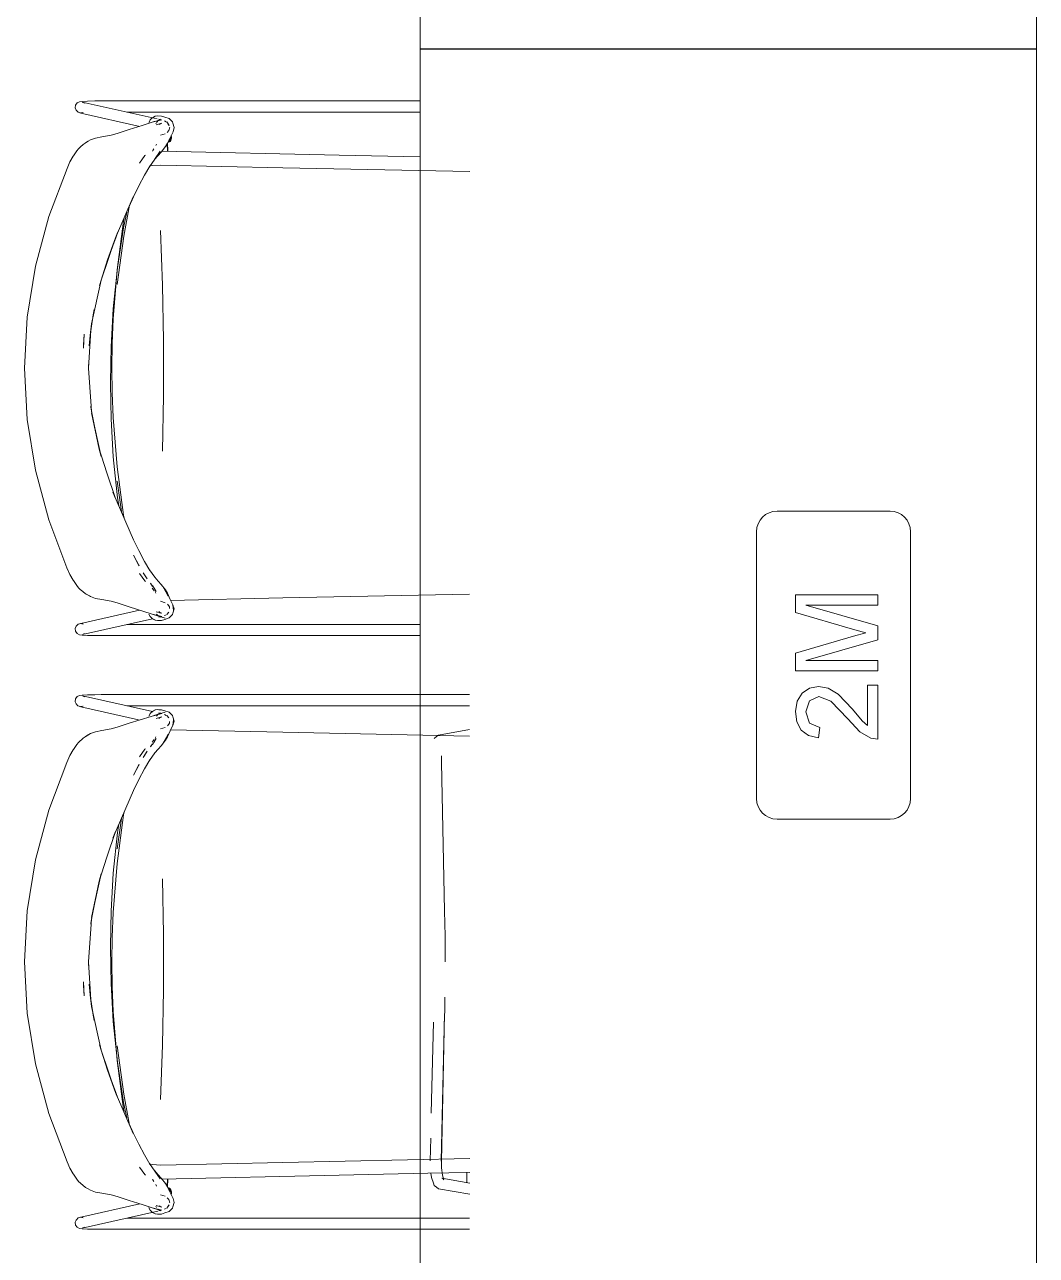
# Model space of a CAD drawing. Header units: millimetres. Extents: x 155927 to 317870, y -36033 to 97293.
# Drawn here: x 206081 to 207066, y 22833 to 24032 of the extents above; entities that cross this region are included whole.
import ezdxf

# ---------------------------------------------------------------- set-up
doc = ezdxf.new("R2010")
doc.units = ezdxf.units.MM
doc.header["$MEASUREMENT"] = 0
doc.layers.add('G-IMPT', color=8, linetype='CONTINUOUS', lineweight=9)
doc.layers.add('I-FURN', color=8, linetype='CONTINUOUS', lineweight=9)

msp = doc.modelspace()

# ---------------------------------------------------------------- linework, layer by layer
at = {"layer": 'G-IMPT'}
for p, q in [((206132.5, 23955.6), (206131, 23953.4)), ((206134.8, 23956.8), (206132.5, 23955.6)), ((206137.3, 23957.1), (206134.8, 23956.8)), ((206142.5, 23957.4), (206137.3, 23957.1)), ((206210.5, 23940.1), (206137.5, 23956.5)), ((206137.5, 23956.5), (206139.7, 23955.5)), ((206139.5, 23955.7), (206139.7, 23955.5)), ((206149.7, 23957.6), (206142.5, 23957.4)), ((206149.7, 23957.6), (206156, 23957.6)), ((206466.5, 23957.6), (206156, 23957.6)), ((206130.6, 23950.8), (206131, 23953.4)), ((206130.6, 23950.8), (206131.4, 23948.6)), ((206131.7, 23948.3), (206131.4, 23948.6)), ((206131.7, 23948.3), (206133.5, 23946.5)), ((206133.5, 23946.5), (206133.2, 23946.8)), ((206136, 23945.7), (206133.5, 23946.5)), ((206138.3, 23946.4), (206135.7, 23945.9)), ((206138, 23946.3), (206135.7, 23945.9)), ((206136, 23945.7), (206193.5, 23932.8)), ((206466.5, 23946.7), (206181, 23946.7)), ((206208.6, 23942.7), (206205.7, 23941.2)), ((206208.9, 23942.7), (206208.6, 23942.7)), ((206208.9, 23942.7), (206210.6, 23943)), ((206214.7, 23942.8), (206210.6, 23943)), ((206214.7, 23942.8), (206217.9, 23941.8)), ((206195.7, 23933.6), (206183.2, 23929.7)), ((206207.5, 23937.4), (206195.7, 23933.6)), ((206202.4, 23936.7), (206203.6, 23939.2)), ((206202.4, 23936.6), (206203.6, 23939.2)), ((206203.5, 23939), (206202.4, 23936.6)), ((206202.4, 23936.7), (206202.4, 23936.6)), ((206203.5, 23939), (206203.6, 23939.2)), ((206205.5, 23941.1), (206203.6, 23939.2)), ((206205.5, 23941.1), (206205.7, 23941.2)), ((206214.9, 23939.1), (206206.8, 23937.1)), ((206212.6, 23939), (206206.8, 23937.1)), ((206207.5, 23937.4), (206214.9, 23939.1)), ((206209, 23935.2), (206209.8, 23936.6)), ((206214.9, 23936), (206209.4, 23934.4)), ((206211.5, 23938.4), (206210.1, 23936.9)), ((206210.4, 23938.2), (206213.5, 23939.8)), ((206210.4, 23938.2), (206212.6, 23939)), ((206211.5, 23938.4), (206213.5, 23939.8)), ((206213.9, 23939.3), (206212, 23939.8)), ((206212.5, 23934.7), (206213.6, 23935.7)), ((206212.5, 23934.7), (206213.1, 23935.4)), ((206214.9, 23936), (206212.8, 23935)), ((206213.6, 23935.7), (206212.8, 23935)), ((206217.5, 23938.1), (206219.1, 23937.3)), ((206222.1, 23940.4), (206217.9, 23941.8)), ((206217.9, 23937.8), (206219.1, 23937.3)), ((206221.9, 23934.4), (206219.7, 23937.1)), ((206220.9, 23935.4), (206222.1, 23933.8)), ((206220.9, 23935.4), (206221.3, 23934.9)), ((206222.1, 23933.8), (206221.3, 23934.9)), ((206222.1, 23940.4), (206225.2, 23937.2)), ((206222.1, 23929.3), (206222.5, 23931.3)), ((206222.6, 23931.9), (206222.5, 23931.3)), ((206225.2, 23937.2), (206225.7, 23935.9)), ((206225.7, 23935.9), (206226.9, 23931.6)), ((206226, 23927.6), (206226.9, 23931.6)), ((206145.4, 23919.6), (206143.2, 23918.4)), ((206145.4, 23919.6), (206150.4, 23921.4)), ((206156.4, 23922.5), (206150.4, 23921.4)), ((206156.4, 23922.5), (206165.6, 23924.1)), ((206165.6, 23924.1), (206171.3, 23925.8)), ((206183.2, 23929.7), (206171.3, 23925.8)), ((206218.2, 23925.5), (206213.5, 23924.2)), ((206221.8, 23928.8), (206220.2, 23926.9)), ((206220.4, 23916.3), (206222.6, 23921.1)), ((206226, 23927.6), (206221.6, 23919.1)), ((206222.6, 23921.1), (206221.6, 23919.1)), ((206221.8, 23928.8), (206222.1, 23929.3)), ((206128.8, 23904.1), (206132.2, 23909)), ((206132.2, 23909), (206133.9, 23911)), ((206135.8, 23912.9), (206133.9, 23911)), ((206138.2, 23915.1), (206135.8, 23912.9)), ((206140.2, 23916.6), (206138.2, 23915.1)), ((206140.2, 23916.6), (206140.6, 23916.9)), ((206140.6, 23916.9), (206143.2, 23918.4)), ((206205.9, 23908.8), (206206.3, 23909.4)), ((206207.3, 23911), (206206.3, 23909.4)), ((206213.3, 23908.6), (206207.7, 23900.4)), ((206213.3, 23908.6), (206208.2, 23900.8)), ((206209, 23914.2), (206209.6, 23915.6)), ((206211.3, 23904.6), (206214.2, 23907.8)), ((206218.5, 23913.2), (206214.2, 23907.8)), ((206214.5, 23908.8), (206387.5, 23904.9)), ((206220.4, 23916.3), (206218.5, 23913.2)), ((206220.2, 23915.9), (206220.5, 23908.6)), ((206220.2, 23915.9), (206220.6, 23908.6)), ((206220.9, 23908.6), (206220.6, 23916.7)), ((206122.6, 23891.8), (206125.5, 23898.2)), ((206125.5, 23898.2), (206128.6, 23903.8)), ((206128.8, 23904.1), (206128.6, 23903.8)), ((206198.5, 23904.4), (206193.3, 23897.1)), ((206198.9, 23904.9), (206198.5, 23904.4)), ((206208.2, 23900.8), (206202.8, 23893.5)), ((206205.6, 23894.7), (206214, 23895.1)), ((206211.3, 23904.6), (206207.7, 23900.4)), ((206214, 23895.1), (206332.8, 23892.4)), ((206466.5, 23903.3), (206387.5, 23904.9)), ((206105, 23844.9), (206122.6, 23891.8)), ((206192.5, 23874.8), (206197.9, 23885.3)), ((206197.9, 23885.3), (206203.3, 23894.2)), ((206202.7, 23894), (206205.6, 23894.7)), ((206202.8, 23893.5), (206203.3, 23894.2)), ((206514.9, 23888.8), (206332.8, 23892.4)), ((206192.5, 23874.8), (206187.2, 23864.2)), ((206169.9, 23824.3), (206187.1, 23864.3)), ((206183.1, 23854.9), (206187.1, 23864.3)), ((206183.1, 23854.9), (206187.2, 23864.2)), ((206177.7, 23834.1), (206180.7, 23849.2)), ((206177.9, 23825.9), (206183.6, 23856.2)), ((206183.6, 23856.2), (206177.9, 23826)), ((206092, 23796.5), (206105, 23844.9)), ((206171.3, 23793.2), (206177.6, 23840.4)), ((206177.6, 23840.4), (206178.2, 23843.6)), ((206169.9, 23824.3), (206155.8, 23783.1)), ((206169.9, 23824.3), (206161.9, 23802.8)), ((206170, 23824.3), (206161.9, 23802.8)), ((206172.1, 23830), (206169.9, 23824.3)), ((206172.1, 23830), (206170, 23824.3)), ((206171.4, 23778.8), (206177.9, 23826)), ((206177.9, 23825.9), (206171.4, 23778.8)), ((206177.7, 23834.1), (206171.8, 23794.9)), ((206213.5, 23831.4), (206215.6, 23778.2)), ((206155.8, 23783.1), (206161.9, 23802.8)), ((206161.9, 23802.8), (206156, 23783.1)), ((206092, 23796.5), (206083.9, 23747.1)), ((206167.4, 23745.3), (206171.3, 23793.2)), ((206171.8, 23794.9), (206167.7, 23755.2)), ((206146.5, 23740.6), (206155.8, 23783.1)), ((206155.8, 23783.1), (206154.4, 23777.9)), ((206154.4, 23777.9), (206156, 23783.1)), ((206216.6, 23724.2), (206215.6, 23778.2)), ((206149, 23754.4), (206146.9, 23740.3)), ((206149, 23754.4), (206147.7, 23747.2)), ((206167.7, 23755.2), (206165.6, 23718.1)), ((206081.3, 23697.2), (206083.9, 23747.1)), ((206146.5, 23740.6), (206144.2, 23719)), ((206146.5, 23740.6), (206145.3, 23729.2)), ((206146.9, 23740.3), (206145.3, 23729.2)), ((206167.4, 23745.3), (206166.5, 23721.3)), ((206139.3, 23730.3), (206138.6, 23716.7)), ((206138.8, 23720.1), (206139.3, 23730.3)), ((206143.5, 23697.2), (206145.8, 23734.2)), ((206144.2, 23719), (206145.3, 23729.2)), ((206145.8, 23734.2), (206145.3, 23729.2)), ((206165.6, 23718.1), (206165.3, 23701.8)), ((206166.5, 23721.3), (206166.1, 23697.2)), ((206216.6, 23724.2), (206216.6, 23670.2)), ((206143.5, 23697.2), (206143.7, 23704.7)), ((206143.6, 23697.2), (206143.7, 23704.7)), ((206081.3, 23697.2), (206083.9, 23647.3)), ((206146, 23660.3), (206143.6, 23697.2)), ((206165.3, 23701.8), (206164.9, 23683)), ((206166.1, 23697.2), (206166.5, 23673.1)), ((206165.3, 23664.1), (206164.9, 23683)), ((206167.4, 23649.1), (206166.5, 23673.1)), ((206215.6, 23616.3), (206216.6, 23670.2)), ((206145.8, 23660.3), (206146.9, 23653.9)), ((206145.8, 23660.3), (206146.2, 23656.8)), ((206146, 23660.3), (206146.4, 23654.9)), ((206165.3, 23664.1), (206165.6, 23647.9)), ((206092, 23597.9), (206083.9, 23647.3)), ((206155.8, 23611.3), (206146.5, 23653.8)), ((206153.9, 23618.4), (206146.5, 23653.8)), ((206146.9, 23653.9), (206153.9, 23618.4)), ((206167.7, 23610.8), (206165.6, 23647.9)), ((206171.3, 23601.3), (206167.4, 23649.1)), ((206155.8, 23611.3), (206153.9, 23618.4)), ((206153.9, 23618.4), (206156.2, 23611.4)), ((206161.4, 23595.2), (206156.2, 23611.4)), ((206167.7, 23610.8), (206171.8, 23571)), ((206105, 23549.5), (206092, 23597.9)), ((206161.4, 23595.2), (206169.9, 23570.2)), ((206171.3, 23601.3), (206177.6, 23554)), ((206175.5, 23557.6), (206171.4, 23587.2)), ((206175.5, 23557.6), (206171.4, 23587.2)), ((206169.9, 23570.2), (206167.3, 23576.6)), ((206187.2, 23530.2), (206167.3, 23576.6)), ((206173, 23563.4), (206171.8, 23571)), ((206105, 23549.5), (206122.5, 23502.7)), ((206177.6, 23554), (206178.1, 23551.4)), ((206187.2, 23530.2), (206192.5, 23519.6)), ((206192.7, 23504.8), (206187.2, 23515.2)), ((206187.2, 23515.2), (206192.2, 23505.7)), ((206192.5, 23519.6), (206197.9, 23509.1)), ((206122.5, 23502.7), (206125.5, 23496.2)), ((206192.7, 23504.8), (206192.2, 23505.7)), ((206203.3, 23500.2), (206197.9, 23509.1)), ((206208.2, 23493.6), (206202.8, 23500.9)), ((206203.3, 23500.2), (206202.8, 23500.9)), ((206128.6, 23490.6), (206125.5, 23496.2)), ((206128.6, 23490.6), (206128.8, 23490.3)), ((206132.2, 23485.5), (206128.8, 23490.3)), ((206193.3, 23497.3), (206198.5, 23490)), ((206200.7, 23492), (206196.8, 23497.9)), ((206196.8, 23497.9), (206198, 23496)), ((206200.7, 23492), (206198, 23496)), ((206198.9, 23489.5), (206198.5, 23490)), ((206204.3, 23487.2), (206204, 23487.8)), ((206206, 23484.7), (206204, 23487.8)), ((206204.3, 23487.2), (206206, 23484.7)), ((206208.2, 23493.6), (206211.3, 23489.8)), ((206214.2, 23486.6), (206211.3, 23489.8)), ((206132.2, 23485.5), (206133.9, 23483.4)), ((206135.8, 23481.5), (206133.9, 23483.4)), ((206135.8, 23481.5), (206136.3, 23481.1)), ((206138.2, 23479.3), (206136.3, 23481.1)), ((206140.2, 23477.8), (206138.2, 23479.3)), ((206144.4, 23475.4), (206140.2, 23477.8)), ((206140.2, 23477.8), (206140.6, 23477.5)), ((206140.2, 23477.8), (206145.4, 23474.8)), ((206140.6, 23477.5), (206143.2, 23476)), ((206143.2, 23476), (206145.4, 23474.8)), ((206144.4, 23475.4), (206145.4, 23474.8)), ((206207.5, 23480.5), (206205.4, 23483)), ((206207.6, 23482.9), (206205.9, 23485.6)), ((206206.3, 23485), (206205.9, 23485.6)), ((206207.6, 23482.9), (206206.3, 23485)), ((206207.6, 23482.9), (206207.3, 23483.4)), ((206209.3, 23479.7), (206207.3, 23483.4)), ((206207.6, 23482.9), (206209.3, 23479.7)), ((206208.4, 23479.3), (206209.1, 23478.1)), ((206218.5, 23481.2), (206214.2, 23486.6)), ((206218.7, 23479.9), (206216.4, 23483.6)), ((206216.4, 23483.6), (206221.2, 23475.3)), ((206220.4, 23478.1), (206218.5, 23481.2)), ((206218.7, 23479.9), (206221.2, 23475.3)), ((206220.4, 23478.1), (206222.9, 23472)), ((206332.8, 23473.5), (206514.6, 23477.2)), ((206150.4, 23473), (206145.4, 23474.8)), ((206156.4, 23471.9), (206150.4, 23473)), ((206165.6, 23470.3), (206156.4, 23471.9)), ((206165.6, 23470.3), (206171.3, 23468.6)), ((206171.3, 23468.6), (206183.2, 23464.8)), ((206183.2, 23464.8), (206204.4, 23458)), ((206218.3, 23468.8), (206213.5, 23470.2)), ((206221.8, 23465.6), (206220.3, 23467.3)), ((206221.8, 23465.6), (206222.3, 23464.7)), ((206222.5, 23463.1), (206222.3, 23464.7)), ((206225.9, 23466), (206222.9, 23472)), ((206223.4, 23471.1), (206332.8, 23473.5)), ((206226.9, 23462.8), (206225.6, 23466.4)), ((206226.4, 23461.4), (206225.6, 23466.4)), ((206226.4, 23461.4), (206225.9, 23466)), ((206193.3, 23461.6), (206136, 23448.7)), ((206137.6, 23437.9), (206205.7, 23453.2)), ((206202.4, 23457.7), (206202.4, 23457.8)), ((206202.4, 23457.7), (206203.5, 23455.5)), ((206203.5, 23455.5), (206203.6, 23455.3)), ((206205.7, 23453.2), (206203.6, 23455.3)), ((206203.9, 23455), (206205.5, 23453.4)), ((206203.9, 23455), (206205.7, 23453.2)), ((206212.6, 23455.4), (206204.4, 23458)), ((206208.9, 23451.7), (206205.5, 23453.4)), ((206205.5, 23453.4), (206208.6, 23451.8)), ((206205.5, 23453.4), (206205.7, 23453.2)), ((206208.9, 23451.7), (206205.7, 23453.2)), ((206214.9, 23455.3), (206206.8, 23457.4)), ((206206.8, 23457.4), (206208.1, 23457)), ((206214.9, 23455.3), (206208.1, 23457)), ((206208.9, 23451.7), (206208.6, 23451.8)), ((206208.9, 23451.7), (206210.6, 23451.4)), ((206214.8, 23458.5), (206209.4, 23460)), ((206211.5, 23456), (206209.8, 23457.8)), ((206213.5, 23454.7), (206210.4, 23456.2)), ((206218.2, 23453.8), (206210.4, 23456.2)), ((206211.9, 23451.5), (206210.6, 23451.4)), ((206213.5, 23454.7), (206211.5, 23456)), ((206214.7, 23451.6), (206211.9, 23451.5)), ((206212, 23454.6), (206213.9, 23455.1)), ((206213.6, 23458.7), (206212.1, 23460.1)), ((206212.1, 23460.1), (206213, 23459.1)), ((206213.6, 23458.7), (206212.4, 23459.7)), ((206214.8, 23458.5), (206212.4, 23459.7)), ((206218.2, 23453.8), (206212.6, 23455.4)), ((206217.9, 23452.6), (206214.7, 23451.6)), ((206219.1, 23457.1), (206217.5, 23456.3)), ((206217.7, 23456.5), (206219.1, 23457.1)), ((206217.9, 23456.5), (206219.1, 23457.1)), ((206217.9, 23452.6), (206222.1, 23454)), ((206221.7, 23459.6), (206219.7, 23457.3)), ((206225.2, 23457.2), (206222.1, 23454)), ((206225.7, 23458.6), (206225.2, 23457.2)), ((206226.9, 23462.8), (206225.7, 23458.6)), ((206131.4, 23445.8), (206130.6, 23443.6)), ((206131, 23441), (206130.6, 23443.6)), ((206132.5, 23438.8), (206131, 23441)), ((206131.4, 23445.8), (206133.2, 23447.6)), ((206133.5, 23447.9), (206133.2, 23447.6)), ((206136, 23448.7), (206133.5, 23447.9)), ((206138.3, 23448), (206135.7, 23448.5)), ((206138, 23448.1), (206135.7, 23448.5)), ((206181, 23447.7), (206466.5, 23447.7)), ((206134.8, 23437.6), (206132.5, 23438.8)), ((206134.8, 23437.6), (206137.3, 23437.3)), ((206137.3, 23437.3), (206142.5, 23437)), ((206137.6, 23437.9), (206139.7, 23438.9)), ((206139.7, 23438.9), (206139.5, 23438.7)), ((206142.5, 23437), (206149.7, 23436.8)), ((206156, 23436.8), (206149.7, 23436.8)), ((206466.5, 23436.8), (206156, 23436.8)), ((206142.5, 23379.1), (206149.7, 23379.2)), ((206156, 23379.3), (206149.7, 23379.2)), ((206514.6, 23379.3), (206156, 23379.3)), ((206131, 23375.1), (206130.6, 23372.4)), ((206131.4, 23370.3), (206130.6, 23372.4)), ((206132.5, 23377.3), (206131, 23375.1)), ((206131.4, 23370.3), (206133.2, 23368.5)), ((206134.8, 23378.5), (206132.5, 23377.3)), ((206133.5, 23368.2), (206133.2, 23368.5)), ((206136, 23367.4), (206133.5, 23368.2)), ((206134.8, 23378.5), (206137.3, 23378.8)), ((206138.3, 23368.1), (206135.7, 23367.6)), ((206138, 23367.9), (206135.7, 23367.6)), ((206192.2, 23354.7), (206136, 23367.4)), ((206137.3, 23378.8), (206142.5, 23379.1)), ((206137.6, 23378.2), (206205.7, 23362.8)), ((206137.6, 23378.2), (206139.7, 23377.2)), ((206139.7, 23377.2), (206139.5, 23377.4)), ((206181, 23368.4), (206514.6, 23368.4)), ((206183.2, 23351.3), (206204.4, 23358.1)), ((206202.4, 23358.4), (206203.5, 23360.6)), ((206202.4, 23358.4), (206202.4, 23358.3)), ((206203.5, 23360.6), (206203.6, 23360.8)), ((206205.7, 23362.9), (206203.6, 23360.8)), ((206203.9, 23361.1), (206205.7, 23362.9)), ((206203.9, 23361.1), (206205.5, 23362.7)), ((206212.6, 23360.6), (206204.4, 23358.1)), ((206208.9, 23364.4), (206205.5, 23362.7)), ((206205.5, 23362.7), (206208.6, 23364.3)), ((206205.5, 23362.7), (206205.7, 23362.9)), ((206208.9, 23364.4), (206205.7, 23362.9)), ((206214.9, 23360.8), (206206.8, 23358.7)), ((206206.8, 23358.7), (206208.1, 23359.1)), ((206214.9, 23360.8), (206208.1, 23359.1)), ((206208.9, 23364.4), (206208.6, 23364.3)), ((206208.9, 23364.4), (206210.6, 23364.7)), ((206214.8, 23357.6), (206209.4, 23356.1)), ((206211.5, 23360.1), (206209.8, 23358.3)), ((206218.2, 23362.3), (206210.4, 23359.9)), ((206213.5, 23361.4), (206210.4, 23359.9)), ((206211.9, 23364.6), (206210.6, 23364.7)), ((206213.5, 23361.4), (206211.5, 23360.1)), ((206214.7, 23364.4), (206211.9, 23364.6)), ((206212, 23361.4), (206213.9, 23361)), ((206213.6, 23357.4), (206212.1, 23356)), ((206212.1, 23356), (206213, 23357)), ((206214.8, 23357.6), (206212.4, 23356.4)), ((206213.6, 23357.4), (206212.4, 23356.4)), ((206218.2, 23362.3), (206212.6, 23360.6)), ((206217.9, 23363.5), (206214.7, 23364.4)), ((206219.1, 23359), (206217.5, 23359.8)), ((206217.9, 23363.5), (206222.1, 23362.1)), ((206217.9, 23359.5), (206219.1, 23359)), ((206221.7, 23356.5), (206219.7, 23358.8)), ((206225.2, 23358.9), (206222.1, 23362.1)), ((206225.7, 23357.5), (206225.2, 23358.9)), ((206226.9, 23353.3), (206225.7, 23357.5)), ((206156.4, 23344.2), (206150.4, 23343.1)), ((206165.6, 23345.8), (206156.4, 23344.2)), ((206165.6, 23345.8), (206171.3, 23347.5)), ((206171.3, 23347.5), (206183.2, 23351.3)), ((206218.3, 23347.2), (206213.5, 23345.9)), ((206221.8, 23350.4), (206220.3, 23348.8)), ((206220.4, 23338), (206222.9, 23344.1)), ((206221.8, 23350.4), (206222.3, 23351.4)), ((206222.5, 23353), (206222.3, 23351.4)), ((206225.9, 23350.1), (206222.9, 23344.1)), ((206223.4, 23345), (206332.8, 23342.6)), ((206226.4, 23354.7), (206225.6, 23349.6)), ((206226.9, 23353.3), (206225.6, 23349.6)), ((206226.4, 23354.7), (206225.9, 23350.1)), ((206514.6, 23345.2), (206484.4, 23339.9)), ((206132.2, 23330.6), (206133.9, 23332.7)), ((206135.8, 23334.5), (206133.9, 23332.7)), ((206135.8, 23334.5), (206136.3, 23335)), ((206138.2, 23336.8), (206136.3, 23335)), ((206140.2, 23338.3), (206138.2, 23336.8)), ((206140.2, 23338.3), (206145.4, 23341.3)), ((206144.4, 23340.7), (206140.2, 23338.3)), ((206140.2, 23338.3), (206140.6, 23338.5)), ((206140.6, 23338.5), (206143.2, 23340.1)), ((206143.2, 23340.1), (206145.4, 23341.3)), ((206144.4, 23340.7), (206145.4, 23341.3)), ((206150.4, 23343.1), (206145.4, 23341.3)), ((206206, 23331.4), (206204, 23328.3)), ((206204.3, 23328.9), (206206, 23331.4)), ((206207.5, 23335.6), (206205.4, 23333.1)), ((206207.6, 23333.2), (206205.9, 23330.5)), ((206207.6, 23333.2), (206206.3, 23331)), ((206209.3, 23336.4), (206207.3, 23332.6)), ((206207.6, 23333.2), (206207.3, 23332.6)), ((206207.6, 23333.2), (206209.3, 23336.4)), ((206208.4, 23336.8), (206209.1, 23338)), ((206218.5, 23334.9), (206214.2, 23329.4)), ((206216.4, 23332.5), (206221.2, 23340.8)), ((206218.7, 23336.1), (206216.4, 23332.5)), ((206220.4, 23338), (206218.5, 23334.9)), ((206218.7, 23336.1), (206221.2, 23340.8)), ((206332.8, 23342.6), (206514.6, 23338.9)), ((206480.2, 23336.5), (206482.3, 23338.4)), ((206482.3, 23338.4), (206484.4, 23339.9)), ((206122.5, 23313.3), (206125.5, 23319.8)), ((206128.6, 23325.4), (206125.5, 23319.8)), ((206128.6, 23325.4), (206128.8, 23325.7)), ((206132.2, 23330.6), (206128.8, 23325.7)), ((206193.3, 23318.8), (206198.5, 23326.1)), ((206200.7, 23324.1), (206196.8, 23318.1)), ((206196.8, 23318.1), (206198, 23320.1)), ((206200.7, 23324.1), (206198, 23320.1)), ((206198.9, 23326.6), (206198.5, 23326.1)), ((206208.2, 23322.5), (206202.8, 23315.2)), ((206204.3, 23328.9), (206204, 23328.3)), ((206206.3, 23331), (206205.9, 23330.5)), ((206208.2, 23322.5), (206211.3, 23326.2)), ((206214.2, 23329.4), (206211.3, 23326.2)), ((206487.1, 23313.1), (206487.2, 23319.5)), ((206105, 23266.6), (206122.5, 23313.3)), ((206192.7, 23311.3), (206187.2, 23300.9)), ((206187.2, 23300.9), (206192.2, 23310.3)), ((206192.7, 23311.3), (206192.2, 23310.3)), ((206203.3, 23315.9), (206197.9, 23306.9)), ((206203.3, 23315.9), (206202.8, 23315.2)), ((206487.1, 23313.1), (206490.3, 23168.8)), ((206187.2, 23285.9), (206192.5, 23296.5)), ((206192.5, 23296.5), (206197.9, 23306.9)), ((206187.2, 23285.9), (206167.3, 23239.5)), ((206105, 23266.6), (206092, 23218.2)), ((206171.3, 23214.8), (206177.6, 23262.1)), ((206177.6, 23262.1), (206178.1, 23264.7)), ((206175.5, 23258.5), (206171.4, 23228.9)), ((206175.5, 23258.5), (206171.4, 23228.9)), ((206173, 23252.7), (206171.8, 23245.1)), ((206161.4, 23220.9), (206169.9, 23245.9)), ((206169.9, 23245.9), (206167.3, 23239.5)), ((206167.7, 23205.3), (206171.8, 23245.1)), ((206092, 23218.2), (206083.9, 23168.8)), ((206161.4, 23220.9), (206156.2, 23204.7)), ((206171.3, 23214.8), (206167.4, 23167)), ((206155.8, 23204.8), (206146.5, 23162.3)), ((206155.8, 23204.8), (206153.9, 23197.7)), ((206153.9, 23197.7), (206156.2, 23204.7)), ((206167.7, 23205.3), (206165.6, 23168.2)), ((206215.6, 23199.8), (206216.6, 23145.9)), ((206153.9, 23197.7), (206146.5, 23162.3)), ((206146.9, 23162.2), (206153.9, 23197.7)), ((206081.3, 23118.9), (206083.9, 23168.8)), ((206165.3, 23151.9), (206165.6, 23168.2)), ((206167.4, 23167), (206166.5, 23143)), ((206490.3, 23168.8), (206490.7, 23144)), ((206146, 23155.8), (206143.6, 23118.9)), ((206145.8, 23155.8), (206146.9, 23162.2)), ((206145.8, 23155.8), (206146.2, 23159.3)), ((206146, 23155.8), (206146.4, 23161.2)), ((206165.3, 23151.9), (206164.9, 23133.1)), ((206166.1, 23118.9), (206166.5, 23143)), ((206216.6, 23091.8), (206216.6, 23145.9)), ((206490.7, 23144), (206490.9, 23118.9)), ((206165.3, 23114.3), (206164.9, 23133.1)), ((206081.3, 23118.9), (206083.9, 23069)), ((206143.5, 23118.9), (206145.8, 23081.9)), ((206143.5, 23118.9), (206143.7, 23111.4)), ((206143.6, 23118.9), (206143.7, 23111.4)), ((206166.5, 23094.8), (206166.1, 23118.9)), ((206165.6, 23098), (206165.3, 23114.3)), ((206139.3, 23085.8), (206138.6, 23099.4)), ((206138.8, 23096), (206139.3, 23085.8)), ((206146.5, 23075.5), (206144.2, 23097.1)), ((206144.2, 23097.1), (206145.3, 23086.8)), ((206167.7, 23060.9), (206165.6, 23098)), ((206167.4, 23070.7), (206166.5, 23094.8)), ((206216.6, 23091.8), (206215.6, 23037.9)), ((206145.8, 23081.9), (206145.3, 23086.8)), ((206146.5, 23075.5), (206145.3, 23086.8)), ((206146.9, 23075.8), (206145.3, 23086.8)), ((206490.4, 23068.9), (206490.6, 23084.7)), ((206092, 23019.6), (206083.9, 23069)), ((206146.5, 23075.5), (206155.8, 23033)), ((206149, 23061.7), (206146.9, 23075.8)), ((206149, 23061.7), (206147.7, 23068.9)), ((206167.4, 23070.7), (206171.3, 23022.9)), ((206486.9, 22924.9), (206490.3, 23068.7)), ((206487.1, 22924.6), (206490.3, 23068.7)), ((206171.8, 23021.1), (206167.7, 23060.9)), ((206477.2, 22971.5), (206479.3, 23060.3)), ((206155.8, 23033), (206154.4, 23038.2)), ((206154.4, 23038.2), (206156, 23033)), ((206169.9, 22991.8), (206155.8, 23033)), ((206155.8, 23033), (206161.9, 23013.3)), ((206161.9, 23013.3), (206156, 23033)), ((206177.9, 22990.2), (206171.4, 23037.3)), ((206171.4, 23037.3), (206177.9, 22990)), ((206213.5, 22984.7), (206215.6, 23037.9)), ((206092, 23019.6), (206105, 22971.1)), ((206171.3, 23022.9), (206177.6, 22975.6)), ((206177.7, 22982), (206171.8, 23021.1)), ((206169.9, 22991.8), (206161.9, 23013.3)), ((206170, 22991.8), (206161.9, 23013.3)), ((206172.1, 22986), (206169.9, 22991.8)), ((206169.9, 22991.8), (206187.1, 22951.8)), ((206172.1, 22986), (206170, 22991.8)), ((206177.9, 22990.2), (206183.6, 22959.9)), ((206183.6, 22959.9), (206177.9, 22990)), ((206177.6, 22975.6), (206178.2, 22972.5)), ((206177.7, 22982), (206180.7, 22966.9)), ((206105, 22971.1), (206122.6, 22924.3)), ((206183.1, 22961.2), (206187.1, 22951.8)), ((206183.1, 22961.2), (206187.2, 22951.8)), ((206192.5, 22941.2), (206187.2, 22951.8)), ((206192.5, 22941.2), (206197.9, 22930.8)), ((206476.2, 22925), (206476.7, 22947.1)), ((206122.6, 22924.3), (206125.5, 22917.9)), ((206197.9, 22930.8), (206203.3, 22921.8)), ((206214, 22921), (206332.8, 22923.6)), ((206514.9, 22927.3), (206332.8, 22923.6)), ((206487.1, 22924.6), (206487.2, 22918.2)), ((206125.5, 22917.9), (206128.6, 22912.3)), ((206128.8, 22912), (206128.6, 22912.3)), ((206128.8, 22912), (206132.2, 22907.1)), ((206198.5, 22911.7), (206193.3, 22919)), ((206198.9, 22911.2), (206198.5, 22911.7)), ((206202.7, 22922.1), (206205.6, 22921.4)), ((206208.2, 22915.2), (206202.8, 22922.6)), ((206202.8, 22922.6), (206203.3, 22921.8)), ((206205.6, 22921.4), (206214, 22921)), ((206213.3, 22907.5), (206207.7, 22915.7)), ((206211.3, 22911.5), (206207.7, 22915.7)), ((206213.3, 22907.5), (206208.2, 22915.2)), ((206474, 22913), (206387.5, 22911.1)), ((206514.9, 22913.9), (206474, 22913)), ((206476.9, 22913.1), (206477.4, 22908.9)), ((206487.2, 22918.2), (206488.1, 22911.3)), ((206512, 22904), (206512, 22914.1)), ((206132.2, 22907.1), (206133.9, 22905)), ((206135.8, 22903.2), (206133.9, 22905)), ((206138.2, 22901), (206135.8, 22903.2)), ((206140.2, 22899.5), (206138.2, 22901)), ((206205.9, 22907.3), (206206.3, 22906.7)), ((206207.3, 22905.1), (206206.3, 22906.7)), ((206209, 22901.9), (206209.6, 22900.5)), ((206211.3, 22911.5), (206214.2, 22908.3)), ((206218.5, 22902.9), (206214.2, 22908.3)), ((206214.5, 22907.3), (206387.5, 22911.1)), ((206220.4, 22899.8), (206218.5, 22902.9)), ((206220.2, 22900.2), (206220.6, 22907.5)), ((206220.2, 22900.2), (206220.5, 22906.4)), ((206220.4, 22899.8), (206222.6, 22895)), ((206220.9, 22907.5), (206220.6, 22899.4)), ((206477.4, 22908.9), (206479.3, 22903.4)), ((206479.3, 22903.4), (206480.2, 22901.2)), ((206482.3, 22899.3), (206480.2, 22901.2)), ((206487.6, 22908.3), (206489.5, 22907.4)), ((206487.6, 22908.3), (206514.9, 22903.5)), ((206488.1, 22911.3), (206489.6, 22906.7)), ((206489.5, 22907.4), (206488.2, 22908.6)), ((206489.6, 22906.7), (206488.2, 22908.6)), ((206140.2, 22899.5), (206140.6, 22899.2)), ((206140.6, 22899.2), (206143.2, 22897.7)), ((206145.4, 22896.5), (206143.2, 22897.7)), ((206145.4, 22896.5), (206150.4, 22894.7)), ((206156.4, 22893.6), (206150.4, 22894.7)), ((206156.4, 22893.6), (206165.6, 22892)), ((206165.6, 22892), (206171.3, 22890.3)), ((206183.2, 22886.4), (206171.3, 22890.3)), ((206218.2, 22890.6), (206213.5, 22891.9)), ((206221.8, 22887.3), (206220.2, 22889.1)), ((206226, 22888.5), (206221.6, 22896.9)), ((206222.6, 22895), (206221.6, 22896.9)), ((206226, 22888.5), (206226.9, 22884.4)), ((206484.3, 22897.8), (206482.3, 22899.3)), ((206484.3, 22897.8), (206514.9, 22892.5)), ((206136, 22870.4), (206193.5, 22883.3)), ((206211, 22876.1), (206137.5, 22859.5)), ((206195.7, 22882.5), (206183.2, 22886.4)), ((206207.5, 22878.7), (206195.7, 22882.5)), ((206202.4, 22879.4), (206202.4, 22879.5)), ((206203.5, 22877.1), (206202.4, 22879.5)), ((206202.4, 22879.5), (206203.6, 22876.9)), ((206202.4, 22879.4), (206203.6, 22876.9)), ((206203.5, 22877.1), (206203.6, 22876.9)), ((206205.5, 22875), (206203.6, 22876.9)), ((206212.6, 22877.1), (206206.8, 22879)), ((206214.9, 22876.9), (206206.8, 22879)), ((206207.5, 22878.7), (206214.9, 22876.9)), ((206209, 22880.9), (206209.8, 22879.5)), ((206214.9, 22880.1), (206209.4, 22881.7)), ((206210.4, 22877.9), (206212.6, 22877.1)), ((206210.4, 22877.9), (206213.5, 22876.3)), ((206211.5, 22877.6), (206211, 22878.1)), ((206211.5, 22877.6), (206213.5, 22876.3)), ((206213.9, 22876.7), (206212, 22876.3)), ((206212.5, 22881.4), (206213.6, 22880.4)), ((206212.5, 22881.4), (206213.1, 22880.7)), ((206214.9, 22880.1), (206212.8, 22881.1)), ((206213.6, 22880.4), (206212.8, 22881.1)), ((206217.5, 22877.9), (206219.1, 22878.7)), ((206217.9, 22878.3), (206219.1, 22878.7)), ((206222.1, 22875.7), (206217.9, 22874.3)), ((206221.9, 22881.7), (206219.7, 22879)), ((206220.9, 22880.6), (206222.1, 22882.2)), ((206220.9, 22880.6), (206221.3, 22881.2)), ((206222.1, 22882.2), (206221.3, 22881.2)), ((206221.8, 22887.3), (206222.1, 22886.7)), ((206222.1, 22886.7), (206222.5, 22884.8)), ((206222.1, 22875.7), (206225.2, 22878.9)), ((206222.6, 22884.2), (206222.5, 22884.8)), ((206225.2, 22878.9), (206225.7, 22880.2)), ((206225.7, 22880.2), (206226.9, 22884.4)), ((206130.6, 22865.3), (206131.4, 22867.4)), ((206130.6, 22865.3), (206131, 22862.6)), ((206131.7, 22867.8), (206131.4, 22867.4)), ((206131.7, 22867.8), (206133.5, 22869.6)), ((206133.5, 22869.6), (206133.2, 22869.3)), ((206136, 22870.4), (206133.5, 22869.6)), ((206138.3, 22869.7), (206135.7, 22870.1)), ((206138, 22869.8), (206135.7, 22870.1)), ((206514.6, 22869.3), (206181, 22869.3)), ((206205.5, 22875), (206205.7, 22874.8)), ((206208.6, 22873.4), (206205.7, 22874.8)), ((206208.9, 22873.4), (206208.6, 22873.4)), ((206208.9, 22873.4), (206210.6, 22873.1)), ((206214.7, 22873.3), (206210.6, 22873.1)), ((206214.7, 22873.3), (206217.9, 22874.3)), ((206132.5, 22860.5), (206131, 22862.6)), ((206134.8, 22859.3), (206132.5, 22860.5)), ((206137.3, 22859), (206134.8, 22859.3)), ((206142.5, 22858.7), (206137.3, 22859)), ((206137.5, 22859.5), (206139.7, 22860.6)), ((206139.5, 22860.4), (206139.7, 22860.6)), ((206149.7, 22858.5), (206142.5, 22858.7)), ((206149.7, 22858.5), (206156, 22858.5)), ((206514.6, 22858.5), (206156, 22858.5))]:
    msp.add_line(p, q, dxfattribs=at)
at = {"layer": 'I-FURN'}
for p, q in [((206466.5, 25208.1), (206466.5, 24008)), ((207066.5, 24008), (207066.5, 25208.1)), ((207066.5, 24008.2), (206466.5, 24008.2)), ((206466.5, 24008.2), (206466.5, 22808.1)), ((206466.5, 24008), (207066.5, 24008)), ((207066.5, 22808.1), (207066.5, 24008.2)), ((206221.9, 23917.4), (206221.6, 23918.8)), ((206221.9, 23917.4), (206221.7, 23919.1)), ((206221.9, 23917.4), (206224.5, 23922.5)), ((206221.9, 23917.4), (206222.6, 23921.2)), ((206221.9, 23917.4), (206222.1, 23920)), ((206221.9, 23917.4), (206221.9, 23919.5)), ((206224.5, 23922.5), (206222.9, 23918.2)), ((206222.9, 23918.2), (206223.6, 23919.1)), ((206224.5, 23922.5), (206223.6, 23919.1)), ((206224.1, 23920.2), (206223.6, 23919.1)), ((206223.9, 23924), (206224.5, 23922.5)), ((206224.5, 23922.5), (206224.1, 23920.2)), ((206224.4, 23921.3), (206224.1, 23920.2)), ((206224.5, 23922.5), (206224.4, 23921.3)), ((206221.9, 23917.4), (206220.7, 23917.2)), ((206221.9, 23917.4), (206222.9, 23918.2)), ((206221.9, 23917.4), (206221.9, 23917.5)), ((206924, 23558), (206814, 23558)), ((206794, 23538), (206794, 23278)), ((206944, 23278), (206944, 23538)), ((206912.2, 23476.5), (206831.8, 23476.5)), ((206831.8, 23476.5), (206831.8, 23459.2)), ((206912.2, 23466.4), (206912.2, 23476.5)), ((206912.2, 23446.3), (206841.9, 23466.4)), ((206841.9, 23466.4), (206912.2, 23466.4)), ((206831.8, 23459.2), (206887.5, 23443)), ((206887.5, 23443), (206900.3, 23439.4)), ((206900.3, 23439.4), (206888.5, 23436.1)), ((206912.2, 23432.6), (206912.2, 23446.3)), ((206888.5, 23436.1), (206831.8, 23419.7)), ((206841.9, 23412.4), (206912.2, 23432.6)), ((206831.8, 23419.7), (206831.8, 23402.4)), ((206912.2, 23412.4), (206841.9, 23412.4)), ((206912.2, 23402.4), (206912.2, 23412.4)), ((206831.8, 23402.4), (206912.2, 23402.4)), ((206838.3, 23380.7), (206833.4, 23372.9)), ((206845.5, 23385.7), (206838.3, 23380.7)), ((206854.2, 23387.3), (206845.5, 23385.7)), ((206863.8, 23385.5), (206854.2, 23387.3)), ((206873.6, 23379.6), (206863.8, 23385.5)), ((206887.4, 23365.2), (206873.6, 23379.6)), ((206902.1, 23388.6), (206902.1, 23349.1)), ((206912.2, 23388.6), (206902.1, 23388.6)), ((206912.2, 23335.8), (206912.2, 23388.6)), ((206833.4, 23372.9), (206831.8, 23362.7)), ((206841.9, 23362.5), (206845.6, 23373.2)), ((206845.6, 23373.2), (206854.8, 23377.3)), ((206854.8, 23377.3), (206866.2, 23372.9)), ((206866.2, 23372.9), (206883, 23355.6)), ((206831.8, 23362.7), (206833.3, 23352.6)), ((206845.5, 23351.4), (206841.9, 23362.5)), ((206883, 23355.6), (206894.6, 23343)), ((206897, 23353.7), (206887.4, 23365.2)), ((206833.3, 23352.6), (206837.6, 23344.8)), ((206837.6, 23344.8), (206844.7, 23339.5)), ((206855.7, 23347.1), (206845.5, 23351.4)), ((206854.4, 23337.1), (206855.7, 23347.1)), ((206902.1, 23349.1), (206897, 23353.7)), ((206844.7, 23339.5), (206854.4, 23337.1)), ((206894.6, 23343), (206905.3, 23336.9)), ((206905.3, 23336.9), (206912.2, 23335.8)), ((206814, 23258), (206924, 23258)), ((206221.9, 22898.7), (206220.7, 22898.9)), ((206221.9, 22898.7), (206221.6, 22897.2)), ((206221.9, 22898.7), (206221.7, 22897)), ((206221.9, 22898.7), (206222.9, 22897.9)), ((206221.9, 22898.7), (206222.6, 22894.9)), ((206221.9, 22898.7), (206224.5, 22893.6)), ((206221.9, 22898.7), (206222.1, 22896.1)), ((206221.9, 22898.7), (206221.9, 22896.6)), ((206222.9, 22897.9), (206223.6, 22896.9)), ((206224.5, 22893.6), (206222.9, 22897.9)), ((206224.1, 22895.9), (206223.6, 22896.9)), ((206224.5, 22893.6), (206223.6, 22896.9)), ((206223.9, 22892.1), (206224.5, 22893.6)), ((206224.4, 22894.8), (206224.1, 22895.9)), ((206224.5, 22893.6), (206224.1, 22895.9)), ((206224.5, 22893.6), (206224.4, 22894.8))]:
    msp.add_line(p, q, dxfattribs=at)
for centre, start, end in [((206814, 23538), 90, 180), ((206924, 23538), 0, 90), ((206814, 23278), 180, 270), ((206924, 23278), 270, 0)]:
    msp.add_arc(centre, 20, start, end, dxfattribs=at)

doc.saveas('drawing.dxf')
